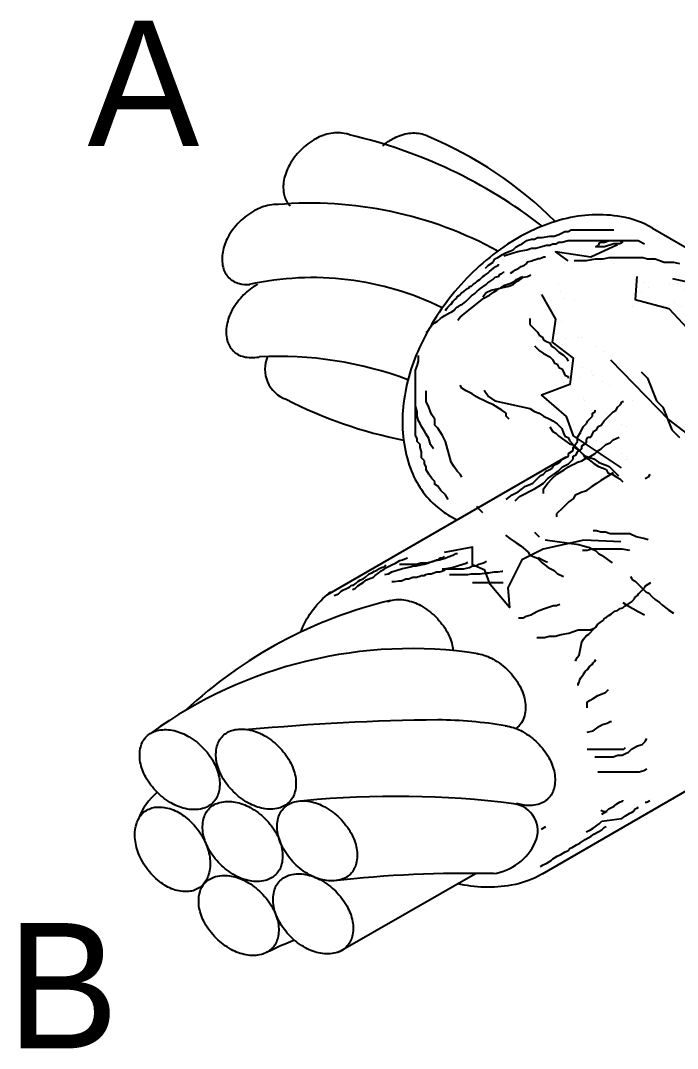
# Model space of a CAD drawing. Extents: x -1836 to 8857, y -4220 to 3051.
# Drawn here: x 7495.7 to 7546, y 2285.5 to 2364.1 of the extents above; entities that cross this region are included whole.
import ezdxf

# ---------------------------------------------------------------- set-up
doc = ezdxf.new("R2010")
doc.units = 0
doc.header["$MEASUREMENT"] = 0
doc.layers.get('0').update_dxf_attribs({"linetype": 'CONTINUOUS'})
doc.layers.add('15', color=1, linetype='CONTINUOUS')
doc.styles.add('60', font='ACENT.SHX', dxfattribs={"height": 8})

# ---------------------------------------------------------------- blocks, each defined once
blk = doc.blocks.new('*X56')
at = {"color": 0}
for p, q in [((4163.139, -661.42), (4163.139, -661.42)), ((4164.899, -661.1), (4164.899, -661.1)), ((4165.411, -661.256), (4165.411, -661.256)), ((4166.253, -661.414), (4166.253, -661.414)), ((4168.775, -661.019), (4168.775, -661.019)), ((4163.56, -661.688), (4163.56, -661.688)), ((4168.193, -662.65), (4168.193, -662.65)), ((4169.846, -662.752), (4169.846, -662.752)), ((4170.367, -662.683), (4170.367, -662.683)), ((4171.18, -662.576), (4171.18, -662.576)), ((4171.307, -662.644), (4171.307, -662.644)), ((4162.762, -662.774), (4162.762, -662.774)), ((4162.857, -663.216), (4162.857, -663.216)), ((4168.032, -663.195), (4168.032, -663.195)), ((4168.488, -662.931), (4168.488, -662.931)), ((4170.733, -663.097), (4170.733, -663.097)), ((4170.824, -662.897), (4170.824, -662.897)), ((4173.351, -663.064), (4173.351, -663.064)), ((4161.771, -663.815), (4161.771, -663.815)), ((4162.291, -663.746), (4162.291, -663.746)), ((4163.104, -663.639), (4163.104, -663.639)), ((4163.758, -663.686), (4163.758, -663.686)), ((4167.818, -663.775), (4167.818, -663.775)), ((4170.175, -663.912), (4170.175, -663.912)), ((4171.82, -663.809), (4171.82, -663.809)), ((4172.004, -663.978), (4172.004, -663.978)), ((4173.289, -663.907), (4173.289, -663.907)), ((4174.703, -664.002), (4174.703, -664.002)), ((4167.482, -664.187), (4167.482, -664.187)), ((4169.444, -664.087), (4169.444, -664.087)), ((4170.596, -664.181), (4170.596, -664.181)), ((4172.002, -664.099), (4172.002, -664.099)), ((4173.71, -664.175), (4173.71, -664.175)), ((4162.772, -665.165), (4162.772, -665.165)), ((4162.92, -665.143), (4162.92, -665.143)), ((4170.796, -665.024), (4170.796, -665.024)), ((4171.289, -665.151), (4171.289, -665.151)), ((4172.102, -665.044), (4172.102, -665.044)), ((4172.114, -665.148), (4172.114, -665.148)), ((4173.869, -665.687), (4173.869, -665.687)), ((4174.054, -665.856), (4174.054, -665.856)), ((4162.693, -666.283), (4162.693, -666.283)), ((4162.801, -666.442), (4162.801, -666.442)), ((4162.986, -666.611), (4162.986, -666.611)), ((4163.213, -666.214), (4163.213, -666.214)), ((4164.026, -666.107), (4164.026, -666.107)), ((4164.188, -666.144), (4164.188, -666.144)), ((4165.176, -666.696), (4165.176, -666.696)), ((4174.096, -666.411), (4174.096, -666.411)), ((4174.518, -666.679), (4174.518, -666.679)), ((4174.924, -666.653), (4174.924, -666.653)), ((4165.6, -667.036), (4165.6, -667.036)), ((4175.715, -667.157), (4175.715, -667.157)), ((4176.035, -666.93), (4176.035, -666.93)), ((4163.856, -667.408), (4163.856, -667.408)), ((4175.919, -667.566), (4175.919, -667.566)), ((4176.036, -667.647), (4176.036, -667.647)), ((4176.103, -667.734), (4176.103, -667.734)), ((4164.251, -668.071), (4164.251, -668.071)), ((4164.851, -668.32), (4164.851, -668.32)), ((4164.948, -668.575), (4164.948, -668.575)), ((4165.035, -668.489), (4165.035, -668.489)), ((4163.046, -668.996), (4163.046, -668.996)), ((4163.615, -668.75), (4163.615, -668.75)), ((4164.135, -668.682), (4164.135, -668.682)), ((4165.562, -668.932), (4165.562, -668.932)), ((4165.983, -669.201), (4165.983, -669.201)), ((4178.018, -668.909), (4178.018, -668.909)), ((4178.44, -669.178), (4178.44, -669.178)), ((4177.51, -669.749), (4177.51, -669.749)), ((4177.969, -669.444), (4177.969, -669.444)), ((4177.996, -669.446), (4177.996, -669.446)), ((4178.153, -669.613), (4178.153, -669.613)), ((4178.516, -669.378), (4178.516, -669.378)), ((4164.314, -669.998), (4164.314, -669.998)), ((4164.387, -670.173), (4164.387, -670.173)), ((4167.501, -670.168), (4167.501, -670.168)), ((4179.023, -670.41), (4179.023, -670.41)), ((4165.057, -671.15), (4165.057, -671.15)), ((4165.726, -670.89), (4165.726, -670.89)), ((4165.87, -671.043), (4165.87, -671.043)), ((4163.677, -671.71), (4163.677, -671.71)), ((4164.377, -671.925), (4164.377, -671.925)), ((4166.369, -671.436), (4166.369, -671.436)), ((4166.791, -671.705), (4166.791, -671.705)), ((4167.078, -671.827), (4167.078, -671.827)), ((4169.483, -671.43), (4169.483, -671.43)), ((4169.905, -671.699), (4169.905, -671.699)), ((4180.018, -671.322), (4180.018, -671.322)), ((4181.609, -671.56), (4181.609, -671.56)), ((4182.13, -671.491), (4182.13, -671.491)), ((4182.832, -671.59), (4182.832, -671.59)), ((4164.949, -672.042), (4164.949, -672.042)), ((4184.1, -672.592), (4184.1, -672.592)), ((4165.195, -672.677), (4165.195, -672.677)), ((4165.789, -672.817), (4165.789, -672.817)), ((4165.944, -672.954), (4165.944, -672.954)), ((4166.128, -673.123), (4166.128, -673.123)), ((4171.423, -672.666), (4171.423, -672.666)), ((4165.459, -673.686), (4165.459, -673.686)), ((4165.979, -673.617), (4165.979, -673.617)), ((4166.792, -673.51), (4166.792, -673.51)), ((4167.141, -673.754), (4167.141, -673.754)), ((4185.512, -673.484), (4185.512, -673.484)), ((4185.744, -673.605), (4185.744, -673.605)), ((4185.862, -673.906), (4185.862, -673.906)), ((4166.998, -673.92), (4166.998, -673.92)), ((4167.177, -673.94), (4167.177, -673.94)), ((4173.405, -673.929), (4173.405, -673.929)), ((4173.827, -674.197), (4173.827, -674.197)), ((4186.283, -674.175), (4186.283, -674.175)), ((4175.345, -675.165), (4175.345, -675.165)), ((4187.801, -675.142), (4187.801, -675.142)), ((4177.327, -676.427), (4177.327, -676.427)), ((4189.783, -676.405), (4189.783, -676.405)), ((4173.792, -676.552), (4173.792, -676.552)), ((4174.104, -676.799), (4174.104, -676.799)), ((4177.749, -676.696), (4177.749, -676.696)), ((4190.205, -676.673), (4190.205, -676.673)), ((4198.355, -677.123), (4198.355, -677.123)), ((4175.099, -677.711), (4175.099, -677.711)), ((4175.144, -677.489), (4175.144, -677.489)), ((4175.378, -677.558), (4175.378, -677.558)), ((4175.899, -677.49), (4175.899, -677.49)), ((4179.16, -677.8), (4179.16, -677.8)), ((4179.267, -677.663), (4179.267, -677.663)), ((4180.32, -677.468), (4180.32, -677.468)), ((4182.381, -677.657), (4182.381, -677.657)), ((4183.02, -677.371), (4183.02, -677.371)), ((4183.161, -677.834), (4183.161, -677.834)), ((4197.834, -677.191), (4197.834, -677.191)), ((4197.952, -677.629), (4197.952, -677.629)), ((4175.283, -677.88), (4175.283, -677.88)), ((4176.413, -678.491), (4176.413, -678.491)), ((4179.114, -678.394), (4179.114, -678.394)), ((4181.731, -678.36), (4181.731, -678.36)), ((4183.345, -678.003), (4183.345, -678.003)), ((4184.289, -678.372), (4184.289, -678.372)), ((4186.99, -678.275), (4186.99, -678.275)), ((4188.401, -678.433), (4188.401, -678.433)), ((4189.608, -678.242), (4189.608, -678.242)), ((4189.759, -678.254), (4189.759, -678.254)), ((4190.279, -678.186), (4190.279, -678.186)), ((4191.092, -678.079), (4191.092, -678.079)), ((4191.223, -677.957), (4191.223, -677.957)), ((4191.407, -678.126), (4191.407, -678.126)), ((4192.166, -678.254), (4192.166, -678.254)), ((4192.451, -677.9), (4192.451, -677.9)), ((4200.043, -678.136), (4200.043, -678.136)), ((4176.153, -678.677), (4176.153, -678.677)), ((4184.215, -678.8), (4184.215, -678.8)), ((4184.363, -678.92), (4184.363, -678.92)), ((4184.375, -678.963), (4184.375, -678.963)), ((4184.896, -678.895), (4184.896, -678.895)), ((4185.709, -678.787), (4185.709, -678.787)), ((4187.067, -678.609), (4187.067, -678.609)), ((4187.477, -678.914), (4187.477, -678.914)), ((4187.588, -678.54), (4187.588, -678.54)), ((4188.217, -678.834), (4188.217, -678.834)), ((4188.401, -679.003), (4188.401, -679.003)), ((4190.591, -678.909), (4190.591, -678.909)), ((4192.277, -678.923), (4192.277, -678.923)), ((4193.578, -679.146), (4193.578, -679.146)), ((4196.279, -678.957), (4196.279, -678.957)), ((4196.463, -679.126), (4196.463, -679.126)), ((4196.819, -678.897), (4196.819, -678.897)), ((4198.837, -679.061), (4198.837, -679.061)), ((4199.933, -678.892), (4199.933, -678.892)), ((4177.149, -679.589), (4177.149, -679.589)), ((4177.333, -679.758), (4177.333, -679.758)), ((4177.825, -679.383), (4177.825, -679.383)), ((4187.899, -679.183), (4187.899, -679.183)), ((4188.259, -679.277), (4188.259, -679.277)), ((4190.96, -679.179), (4190.96, -679.179)), ((4191.013, -679.177), (4191.013, -679.177)), ((4196.136, -679.158), (4196.136, -679.158)), ((4197.241, -679.166), (4197.241, -679.166)), ((4198.756, -679.659), (4198.756, -679.659)), ((4199.277, -679.59), (4199.277, -679.59)), ((4200.09, -679.483), (4200.09, -679.483)), ((4177.634, -679.851), (4177.634, -679.851)), ((4196.064, -680.013), (4196.064, -680.013)), ((4196.585, -679.945), (4196.585, -679.945)), ((4197.333, -679.923), (4197.333, -679.923)), ((4197.398, -679.838), (4197.398, -679.838)), ((4197.547, -680.05), (4197.547, -680.05)), ((4198.759, -680.133), (4198.759, -680.133)), ((4200.106, -680.062), (4200.106, -680.062)), ((4198.328, -680.835), (4198.328, -680.835)), ((4198.513, -681.004), (4198.513, -681.004)), ((4198.9, -680.988), (4198.9, -680.988)), ((4197.627, -681.402), (4197.627, -681.402)), ((4198.049, -681.67), (4198.049, -681.67)), ((4180.253, -682.433), (4180.253, -682.433)), ((4181.857, -682.214), (4181.857, -682.214)), ((4197.507, -682.413), (4197.507, -682.413)), ((4197.61, -681.977), (4197.61, -681.977)), ((4199.383, -681.801), (4199.383, -681.801)), ((4177.768, -682.677), (4177.768, -682.677)), ((4180.882, -682.671), (4180.882, -682.671)), ((4183.996, -682.666), (4183.996, -682.666)), ((4184.254, -682.468), (4184.254, -682.468)), ((4184.438, -682.637), (4184.438, -682.637)), ((4177.247, -683.311), (4177.247, -683.311)), ((4177.95, -683.236), (4177.95, -683.236))]:
    blk.add_line(p, q, dxfattribs=at)

msp = doc.modelspace()

# ---------------------------------------------------------------- linework, layer by layer
at = {"layer": '15'}
for p, q in [((7544.073, 2348.23), (7592.185, 2320.393)), ((7519.16, 2320.172), (7537.466, 2330.741)), ((7528.678, 2326.135), (7529.083, 2325.902)), ((7535.638, 2298.823), (7552.211, 2308.392)), ((7520.002, 2292.818), (7530.527, 2298.849))]:
    msp.add_line(p, q, dxfattribs=at)
at = {"layer": '15', "color": 1}
for p, q in [((7535.029, 2347.391), (7535.263, 2347.508)), ((7535.263, 2347.508), (7535.613, 2347.508)), ((7535.613, 2347.508), (7536.198, 2347.625)), ((7536.198, 2347.625), (7536.548, 2347.625)), ((7536.548, 2347.625), (7536.899, 2347.742)), ((7536.899, 2347.742), (7537.367, 2347.976)), ((7537.367, 2347.976), (7537.601, 2347.976)), ((7537.601, 2347.976), (7537.834, 2348.093)), ((7537.834, 2348.093), (7541.108, 2348.093)), ((7533.392, 2346.574), (7533.626, 2346.807)), ((7533.626, 2346.807), (7533.86, 2346.924)), ((7533.86, 2346.924), (7534.094, 2347.041)), ((7534.094, 2347.041), (7534.444, 2347.275)), ((7534.444, 2347.275), (7534.795, 2347.391)), ((7534.444, 2346.574), (7534.795, 2346.69)), ((7534.795, 2347.391), (7535.029, 2347.391)), ((7534.795, 2346.69), (7535.146, 2346.69)), ((7535.146, 2346.69), (7535.496, 2346.807)), ((7535.496, 2346.807), (7535.964, 2346.924)), ((7535.964, 2346.924), (7536.198, 2346.924)), ((7536.198, 2346.924), (7536.432, 2347.041)), ((7536.432, 2347.041), (7536.665, 2347.041)), ((7536.665, 2347.041), (7536.899, 2347.158)), ((7536.899, 2347.158), (7537.133, 2347.158)), ((7537.133, 2347.158), (7537.601, 2347.275)), ((7537.601, 2347.275), (7541.575, 2347.275)), ((7539.705, 2346.807), (7539.939, 2346.924)), ((7540.406, 2346.807), (7539.705, 2346.807)), ((7539.939, 2346.924), (7540.056, 2347.158)), ((7540.056, 2347.158), (7540.406, 2347.158)), ((7540.406, 2347.158), (7540.757, 2347.275)), ((7541.108, 2347.041), (7540.406, 2346.807)), ((7540.757, 2347.275), (7542.978, 2347.275)), ((7541.575, 2347.041), (7541.108, 2347.041)), ((7541.575, 2347.275), (7541.809, 2347.158)), ((7541.809, 2347.158), (7541.575, 2347.041)), ((7542.978, 2347.275), (7543.446, 2347.041)), ((7531.872, 2345.639), (7531.989, 2345.872)), ((7531.989, 2345.872), (7532.223, 2345.989)), ((7532.223, 2345.989), (7532.574, 2346.223)), ((7532.574, 2346.223), (7532.808, 2346.34)), ((7532.691, 2346.106), (7533.392, 2346.34)), ((7532.808, 2346.34), (7533.158, 2346.457)), ((7533.158, 2346.457), (7533.392, 2346.574)), ((7533.392, 2346.34), (7533.86, 2346.457)), ((7533.86, 2346.457), (7534.444, 2346.574)), ((7534.944, 2345.785), (7535.193, 2345.847)), ((7535.193, 2345.847), (7535.318, 2345.909)), ((7535.318, 2345.909), (7535.442, 2345.909)), ((7535.442, 2345.909), (7535.567, 2345.971)), ((7535.567, 2345.971), (7535.753, 2346.033)), ((7535.753, 2346.033), (7535.878, 2346.033)), ((7539.003, 2345.756), (7539.705, 2345.872)), ((7539.705, 2345.872), (7540.289, 2345.872)), ((7540.289, 2345.872), (7540.757, 2345.989)), ((7540.757, 2345.989), (7543.329, 2345.989)), ((7543.329, 2345.989), (7543.68, 2345.872)), ((7543.68, 2345.872), (7544.264, 2345.872)), ((7544.264, 2345.872), (7544.965, 2345.639)), ((7531.288, 2345.171), (7531.522, 2345.405)), ((7531.522, 2345.405), (7531.872, 2345.639)), ((7531.584, 2344.914), (7531.895, 2345.163)), ((7531.895, 2345.163), (7532.082, 2345.287)), ((7532.082, 2345.287), (7532.269, 2345.411)), ((7532.269, 2345.411), (7532.269, 2345.474)), ((7533.575, 2345.038), (7533.824, 2345.163)), ((7533.824, 2345.163), (7534.011, 2345.287)), ((7534.011, 2345.287), (7534.26, 2345.411)), ((7534.26, 2345.411), (7534.447, 2345.536)), ((7534.447, 2345.536), (7534.509, 2345.66)), ((7534.509, 2345.66), (7534.82, 2345.722)), ((7534.82, 2345.722), (7534.944, 2345.785)), ((7538.068, 2345.756), (7539.003, 2345.756)), ((7544.965, 2345.639), (7545.667, 2345.639)), ((7545.667, 2345.639), (7546.134, 2345.522)), ((7530.651, 2344.167), (7530.837, 2344.292)), ((7530.837, 2344.292), (7530.962, 2344.416)), ((7530.962, 2344.416), (7531.086, 2344.541)), ((7531.086, 2344.541), (7531.211, 2344.603)), ((7531.211, 2344.603), (7531.46, 2344.789)), ((7531.46, 2344.789), (7531.584, 2344.914)), ((7531.46, 2344.043), (7531.833, 2344.292)), ((7531.833, 2344.292), (7532.02, 2344.478)), ((7532.02, 2344.478), (7532.269, 2344.541)), ((7532.269, 2344.541), (7532.393, 2344.727)), ((7532.393, 2344.727), (7532.517, 2344.727)), ((7532.517, 2344.727), (7532.642, 2344.852)), ((7532.642, 2344.852), (7532.704, 2344.852)), ((7533.202, 2344.789), (7533.389, 2344.914)), ((7533.389, 2344.914), (7533.575, 2345.038)), ((7533.513, 2344.167), (7533.638, 2344.292)), ((7533.638, 2344.292), (7533.887, 2344.416)), ((7533.824, 2344.23), (7534.011, 2344.354)), ((7533.887, 2344.416), (7534.011, 2344.478)), ((7534.011, 2344.478), (7534.135, 2344.541)), ((7534.011, 2344.354), (7534.198, 2344.478)), ((7534.198, 2344.478), (7534.509, 2344.541)), ((7534.509, 2344.541), (7534.758, 2344.665)), ((7529.655, 2343.421), (7529.904, 2343.608)), ((7529.904, 2343.608), (7530.028, 2343.67)), ((7530.028, 2343.67), (7530.091, 2343.794)), ((7530.091, 2343.794), (7530.215, 2343.794)), ((7530.215, 2343.794), (7530.339, 2343.919)), ((7530.339, 2343.919), (7530.526, 2344.043)), ((7530.526, 2344.043), (7530.651, 2344.167)), ((7530.651, 2343.421), (7530.9, 2343.608)), ((7530.9, 2343.608), (7531.086, 2343.732)), ((7531.086, 2343.732), (7531.335, 2343.919)), ((7531.335, 2343.919), (7531.46, 2344.043)), ((7531.708, 2343.483), (7533.078, 2343.794)), ((7532.144, 2343.483), (7532.331, 2343.608)), ((7532.331, 2343.608), (7532.455, 2343.67)), ((7532.455, 2343.67), (7532.642, 2343.794)), ((7532.642, 2343.794), (7532.766, 2343.856)), ((7532.766, 2343.856), (7533.078, 2343.981)), ((7533.078, 2343.981), (7533.264, 2344.043)), ((7533.078, 2343.794), (7533.389, 2343.919)), ((7533.264, 2344.043), (7533.513, 2344.167)), ((7533.389, 2343.919), (7533.7, 2344.167)), ((7533.7, 2344.167), (7533.824, 2344.23)), ((7528.784, 2342.612), (7528.908, 2342.737)), ((7528.908, 2342.737), (7529.095, 2342.861)), ((7529.095, 2342.986), (7529.282, 2343.11)), ((7529.095, 2342.861), (7529.095, 2342.986)), ((7529.282, 2343.11), (7529.468, 2343.297)), ((7529.468, 2343.297), (7529.655, 2343.421)), ((7529.655, 2341.68), (7531.148, 2342.861)), ((7529.779, 2342.612), (7529.904, 2342.737)), ((7529.904, 2342.737), (7530.091, 2342.923)), ((7530.091, 2342.923), (7530.215, 2343.048)), ((7530.215, 2343.048), (7530.464, 2343.234)), ((7530.464, 2343.234), (7530.651, 2343.421)), ((7531.086, 2342.986), (7531.335, 2343.297)), ((7531.148, 2342.861), (7531.584, 2343.11)), ((7531.335, 2343.297), (7531.708, 2343.483)), ((7531.584, 2343.11), (7531.957, 2343.359)), ((7531.957, 2343.359), (7532.144, 2343.483)), ((7528.224, 2341.928), (7528.286, 2342.053)), ((7528.286, 2342.053), (7528.41, 2342.177)), ((7528.41, 2342.177), (7528.535, 2342.301)), ((7528.535, 2342.301), (7528.659, 2342.426)), ((7528.659, 2342.426), (7528.784, 2342.612)), ((7528.659, 2341.804), (7528.846, 2341.928)), ((7528.846, 2341.928), (7528.97, 2342.053)), ((7528.97, 2342.053), (7529.095, 2342.177)), ((7529.095, 2342.177), (7529.219, 2342.239)), ((7529.219, 2342.239), (7529.406, 2342.364)), ((7529.406, 2342.364), (7529.53, 2342.426)), ((7529.53, 2342.426), (7529.779, 2342.612)), ((7527.601, 2341.12), (7527.85, 2341.306)), ((7527.85, 2341.306), (7527.975, 2341.431)), ((7527.975, 2341.431), (7528.161, 2341.555)), ((7528.161, 2341.555), (7528.535, 2341.742)), ((7528.535, 2341.742), (7528.659, 2341.804)), ((7529.157, 2341.182), (7529.344, 2341.431)), ((7529.344, 2341.431), (7529.655, 2341.68)), ((7534.678, 2341.316), (7534.678, 2340.848)), ((7526.855, 2340.311), (7526.917, 2340.436)), ((7526.917, 2340.436), (7527.041, 2340.622)), ((7527.041, 2340.622), (7527.166, 2340.809)), ((7527.166, 2340.809), (7527.415, 2340.995)), ((7527.415, 2340.995), (7527.601, 2341.12)), ((7534.678, 2340.848), (7535.029, 2340.498)), ((7535.029, 2340.498), (7535.263, 2340.264)), ((7526.73, 2340.249), (7526.855, 2340.311)), ((7535.263, 2340.264), (7535.379, 2340.03)), ((7535.379, 2340.03), (7535.613, 2339.913)), ((7535.613, 2339.913), (7535.73, 2339.68)), ((7535.73, 2339.68), (7535.964, 2339.563)), ((7535.964, 2339.563), (7536.198, 2339.446)), ((7535.029, 2339.212), (7535.379, 2338.862)), ((7535.379, 2338.862), (7535.73, 2338.628)), ((7536.198, 2339.446), (7536.315, 2339.212)), ((7536.315, 2339.212), (7536.548, 2339.096)), ((7536.548, 2339.096), (7536.899, 2338.745)), ((7526.048, 2337.7), (7526.162, 2338.041)), ((7526.162, 2338.041), (7526.162, 2338.495)), ((7535.73, 2338.628), (7536.198, 2338.395)), ((7536.198, 2338.395), (7536.432, 2338.161)), ((7536.432, 2338.161), (7536.548, 2337.927)), ((7536.899, 2338.745), (7537.25, 2338.511)), ((7537.25, 2338.511), (7537.484, 2338.278)), ((7537.484, 2338.278), (7537.601, 2338.044)), ((7525.934, 2337.359), (7526.048, 2337.7)), ((7525.934, 2334.632), (7525.934, 2337.359)), ((7536.548, 2337.927), (7536.782, 2337.81)), ((7536.782, 2337.81), (7536.899, 2337.577)), ((7536.899, 2337.577), (7537.133, 2337.46)), ((7537.133, 2337.46), (7537.25, 2337.226)), ((7537.25, 2337.226), (7537.367, 2336.992)), ((7543.212, 2337.226), (7543.446, 2336.992)), ((7537.367, 2336.992), (7537.601, 2336.876)), ((7537.601, 2336.876), (7537.601, 2336.759)), ((7543.446, 2336.992), (7543.68, 2336.759)), ((7543.68, 2336.759), (7544.381, 2335.006)), ((7526.73, 2334.973), (7526.73, 2335.768)), ((7529.459, 2335.995), (7529.345, 2336.222)), ((7529.8, 2335.768), (7529.459, 2335.995)), ((7530.254, 2335.541), (7529.8, 2335.768)), ((7531.171, 2335.824), (7531.522, 2335.357)), ((7526.957, 2334.518), (7526.73, 2334.973)), ((7530.595, 2335.313), (7530.254, 2335.541)), ((7530.823, 2335.2), (7530.595, 2335.313)), ((7531.05, 2335.086), (7530.823, 2335.2)), ((7531.505, 2334.859), (7531.05, 2335.086)), ((7531.846, 2334.745), (7531.505, 2334.859)), ((7531.522, 2335.357), (7531.989, 2335.006)), ((7531.989, 2335.006), (7534.678, 2334.422)), ((7541.624, 2334.745), (7541.737, 2334.973)), ((7541.737, 2334.973), (7541.851, 2334.973)), ((7544.381, 2335.006), (7544.849, 2334.539)), ((7526.048, 2334.177), (7525.934, 2334.632)), ((7525.934, 2332.359), (7525.934, 2334.518)), ((7526.048, 2333.836), (7526.048, 2334.177)), ((7527.071, 2334.177), (7526.957, 2334.518)), ((7527.185, 2333.95), (7527.071, 2334.177)), ((7532.528, 2334.291), (7531.846, 2334.745)), ((7532.869, 2334.063), (7532.528, 2334.291)), ((7532.869, 2333.836), (7532.869, 2334.063)), ((7534.678, 2334.422), (7535.029, 2334.188)), ((7535.029, 2334.188), (7535.379, 2334.071)), ((7535.379, 2334.071), (7535.73, 2333.838)), ((7539.463, 2334.063), (7539.691, 2334.177)), ((7539.463, 2333.836), (7539.463, 2334.063)), ((7539.691, 2334.177), (7539.691, 2334.291)), ((7540.714, 2333.836), (7541.055, 2334.177)), ((7541.055, 2334.177), (7541.282, 2334.291)), ((7541.282, 2334.291), (7541.396, 2334.518)), ((7541.396, 2334.518), (7541.624, 2334.745)), ((7544.849, 2334.539), (7545.55, 2332.786)), ((7526.162, 2333.495), (7526.048, 2333.836)), ((7526.275, 2333.268), (7526.162, 2333.495)), ((7526.389, 2333.041), (7526.275, 2333.268)), ((7527.412, 2333.609), (7527.185, 2333.95)), ((7527.412, 2333.154), (7527.412, 2333.609)), ((7533.097, 2333.609), (7532.869, 2333.836)), ((7535.73, 2333.838), (7536.198, 2333.604)), ((7536.198, 2333.604), (7536.432, 2333.487)), ((7536.432, 2333.487), (7536.782, 2333.253)), ((7538.781, 2333.041), (7539.009, 2333.268)), ((7539.009, 2333.268), (7539.122, 2333.495)), ((7539.122, 2333.495), (7539.463, 2333.836)), ((7540.146, 2333.154), (7540.373, 2333.495)), ((7540.373, 2333.495), (7540.714, 2333.836)), ((7526.616, 2332.7), (7526.389, 2333.041)), ((7526.73, 2332.473), (7526.616, 2332.7)), ((7526.957, 2332.132), (7526.73, 2332.473)), ((7527.639, 2332.927), (7527.412, 2333.154)), ((7527.981, 2332.359), (7527.639, 2332.927)), ((7536.198, 2333.02), (7536.432, 2332.669)), ((7536.432, 2332.669), (7536.665, 2332.552)), ((7536.665, 2332.552), (7536.899, 2332.319)), ((7536.782, 2333.253), (7537.133, 2332.903)), ((7537.133, 2332.903), (7537.25, 2332.552)), ((7537.25, 2332.552), (7537.367, 2332.319)), ((7538.326, 2332.245), (7538.554, 2332.586)), ((7538.554, 2332.586), (7538.668, 2332.813)), ((7538.668, 2332.813), (7538.781, 2333.041)), ((7539.35, 2332.245), (7539.463, 2332.473)), ((7539.463, 2332.473), (7539.577, 2332.7)), ((7539.577, 2332.7), (7539.804, 2332.813)), ((7539.804, 2332.813), (7539.918, 2333.041)), ((7539.918, 2333.041), (7540.146, 2333.154)), ((7545.55, 2332.786), (7545.901, 2332.436)), ((7526.048, 2332.132), (7525.934, 2332.359)), ((7526.048, 2331.904), (7526.048, 2332.132)), ((7526.275, 2331.677), (7526.048, 2331.904)), ((7527.071, 2331.677), (7526.957, 2332.132)), ((7528.208, 2331.904), (7527.981, 2332.359)), ((7528.663, 2330.314), (7528.208, 2331.904)), ((7536.899, 2332.319), (7537.367, 2331.968)), ((7537.367, 2332.319), (7537.601, 2332.202)), ((7537.367, 2331.968), (7537.717, 2331.734)), ((7537.601, 2332.202), (7537.717, 2331.968)), ((7537.717, 2331.968), (7537.951, 2331.734)), ((7537.717, 2331.734), (7538.068, 2331.618)), ((7537.951, 2331.734), (7538.185, 2331.384)), ((7537.985, 2331.45), (7538.326, 2331.904)), ((7538.326, 2331.904), (7538.326, 2332.245)), ((7538.668, 2331.563), (7539.009, 2331.791)), ((7539.009, 2332.018), (7539.122, 2332.245)), ((7539.009, 2331.791), (7539.009, 2332.018)), ((7539.122, 2332.245), (7539.35, 2332.245)), ((7540.487, 2331.677), (7540.828, 2331.791)), ((7540.828, 2331.791), (7541.055, 2332.018)), ((7541.055, 2332.018), (7541.282, 2332.132)), ((7541.282, 2332.132), (7541.51, 2332.245)), ((7545.901, 2332.436), (7546.134, 2332.202)), ((7526.275, 2331.45), (7526.275, 2331.677)), ((7526.389, 2331.109), (7526.275, 2331.45)), ((7526.389, 2330.654), (7526.389, 2331.109)), ((7527.298, 2331.336), (7527.071, 2331.677)), ((7537.644, 2330.995), (7537.985, 2331.223)), ((7537.644, 2330.768), (7537.644, 2330.995)), ((7537.985, 2331.223), (7537.985, 2331.45)), ((7538.068, 2331.618), (7538.302, 2331.384)), ((7538.185, 2331.384), (7538.536, 2331.15)), ((7538.213, 2330.882), (7538.326, 2331.109)), ((7538.302, 2331.384), (7538.536, 2331.15)), ((7538.326, 2331.109), (7538.668, 2331.336)), ((7538.536, 2331.15), (7538.887, 2330.8)), ((7538.536, 2331.15), (7538.77, 2330.917)), ((7538.668, 2331.336), (7538.668, 2331.563)), ((7538.77, 2330.917), (7538.887, 2330.683)), ((7539.35, 2330.768), (7539.691, 2330.995)), ((7539.691, 2330.995), (7539.918, 2331.223)), ((7539.918, 2331.223), (7540.146, 2331.336)), ((7540.146, 2331.336), (7540.487, 2331.677)), ((7526.616, 2330.427), (7526.389, 2330.654)), ((7526.616, 2330.2), (7526.616, 2330.427)), ((7526.73, 2329.973), (7526.616, 2330.2)), ((7528.89, 2329.973), (7528.663, 2330.314)), ((7536.507, 2330.086), (7536.735, 2330.2)), ((7536.735, 2330.2), (7536.962, 2330.314)), ((7536.962, 2330.314), (7537.19, 2330.541)), ((7537.19, 2330.541), (7537.644, 2330.768)), ((7537.19, 2329.973), (7537.644, 2330.2)), ((7537.644, 2330.2), (7537.985, 2330.541)), ((7537.872, 2330.086), (7538.099, 2330.2)), ((7537.985, 2330.768), (7538.213, 2330.882)), ((7537.985, 2330.541), (7537.985, 2330.768)), ((7538.099, 2330.2), (7538.326, 2330.314)), ((7538.326, 2330.314), (7538.668, 2330.427)), ((7538.668, 2330.427), (7539.009, 2330.654)), ((7538.887, 2330.8), (7539.237, 2330.683)), ((7538.887, 2330.683), (7539.12, 2330.566)), ((7539.009, 2330.654), (7539.35, 2330.768)), ((7539.12, 2330.566), (7539.588, 2330.215)), ((7539.237, 2330.683), (7539.588, 2330.566)), ((7539.588, 2330.566), (7539.939, 2330.332)), ((7539.588, 2330.215), (7539.939, 2329.982)), ((7539.939, 2330.332), (7540.172, 2330.215)), ((7540.172, 2330.215), (7540.523, 2330.099)), ((7526.73, 2329.745), (7526.73, 2329.973)), ((7526.957, 2329.404), (7526.73, 2329.745)), ((7527.185, 2329.064), (7526.957, 2329.404)), ((7529.117, 2329.632), (7528.89, 2329.973)), ((7529.345, 2329.404), (7529.117, 2329.632)), ((7529.459, 2329.177), (7529.345, 2329.404)), ((7535.484, 2329.291), (7535.712, 2329.404)), ((7535.712, 2329.404), (7535.939, 2329.632)), ((7535.939, 2329.632), (7536.166, 2329.745)), ((7536.166, 2329.745), (7536.394, 2329.859)), ((7536.394, 2329.859), (7536.507, 2330.086)), ((7536.394, 2329.291), (7536.848, 2329.632)), ((7536.394, 2329.064), (7536.735, 2329.404)), ((7536.735, 2329.404), (7536.962, 2329.518)), ((7536.848, 2329.632), (7537.19, 2329.973)), ((7536.962, 2329.518), (7537.303, 2329.745)), ((7537.303, 2329.745), (7537.644, 2329.973)), ((7537.644, 2329.973), (7537.872, 2330.086)), ((7539.939, 2329.982), (7540.289, 2329.865)), ((7540.289, 2329.865), (7540.523, 2329.748)), ((7540.523, 2330.099), (7540.757, 2329.982)), ((7540.523, 2329.748), (7540.64, 2329.514)), ((7540.64, 2329.514), (7540.991, 2329.398)), ((7541.055, 2329.514), (7540.704, 2329.281)), ((7540.757, 2329.982), (7540.991, 2329.748)), ((7540.991, 2329.748), (7541.225, 2329.514)), ((7540.991, 2329.398), (7541.341, 2329.164)), ((7541.225, 2329.514), (7541.458, 2329.281)), ((7543.861, 2329.398), (7543.744, 2329.164)), ((7527.412, 2328.836), (7527.185, 2329.064)), ((7527.412, 2328.609), (7527.412, 2328.836)), ((7527.639, 2328.495), (7527.412, 2328.609)), ((7534.347, 2328.495), (7534.688, 2328.609)), ((7534.688, 2328.609), (7534.916, 2328.723)), ((7534.916, 2328.723), (7535.143, 2328.95)), ((7535.143, 2328.95), (7535.484, 2329.291)), ((7535.37, 2328.495), (7535.712, 2328.723)), ((7535.712, 2328.723), (7536.053, 2329.064)), ((7535.712, 2328.268), (7536.053, 2328.723)), ((7536.053, 2329.064), (7536.394, 2329.291)), ((7536.053, 2328.723), (7536.394, 2329.064)), ((7539.769, 2328.697), (7539.418, 2328.463)), ((7540.12, 2328.93), (7539.769, 2328.697)), ((7540.704, 2329.281), (7540.12, 2328.93)), ((7541.341, 2329.164), (7541.575, 2329.047)), ((7541.575, 2329.047), (7541.809, 2328.813)), ((7543.744, 2329.164), (7543.51, 2329.047)), ((7527.867, 2328.154), (7527.639, 2328.495)), ((7528.208, 2327.814), (7527.867, 2328.154)), ((7528.435, 2327.473), (7528.208, 2327.814)), ((7532.869, 2327.473), (7533.324, 2327.814)), ((7533.324, 2327.814), (7533.779, 2328.041)), ((7533.779, 2328.041), (7534.347, 2328.495)), ((7533.892, 2327.7), (7534.347, 2327.927)), ((7534.347, 2327.927), (7534.575, 2328.041)), ((7534.575, 2328.041), (7535.029, 2328.268)), ((7535.029, 2328.268), (7535.37, 2328.495)), ((7535.712, 2327.927), (7535.712, 2328.268)), ((7538.132, 2327.762), (7538.016, 2327.528)), ((7538.6, 2327.995), (7538.132, 2327.762)), ((7538.951, 2328.112), (7538.6, 2327.995)), ((7539.418, 2328.463), (7538.951, 2328.112)), ((7533.551, 2327.359), (7533.892, 2327.7)), ((7537.665, 2327.294), (7537.197, 2326.827)), ((7538.016, 2327.528), (7537.665, 2327.294)), ((7530.586, 2326.944), (7530.82, 2326.71)), ((7530.82, 2326.71), (7531.054, 2326.477)), ((7537.197, 2326.827), (7536.73, 2326.36)), ((7536.73, 2326.36), (7536.73, 2326.126)), ((7532.808, 2324.724), (7533.158, 2324.49)), ((7535.029, 2324.958), (7535.379, 2324.607)), ((7539.769, 2325.074), (7539.535, 2325.074)), ((7540.12, 2324.958), (7539.769, 2325.074)), ((7540.471, 2324.958), (7540.12, 2324.958)), ((7540.821, 2324.841), (7540.471, 2324.958)), ((7542.341, 2324.841), (7540.821, 2324.841)), ((7542.809, 2324.607), (7542.341, 2324.841)), ((7543.393, 2324.49), (7542.809, 2324.607)), ((7533.158, 2324.49), (7533.626, 2324.14)), ((7533.626, 2324.14), (7533.977, 2323.906)), ((7533.977, 2323.906), (7534.561, 2323.439)), ((7535.847, 2324.373), (7538.419, 2324.023)), ((7538.419, 2324.023), (7538.77, 2323.906)), ((7538.77, 2323.906), (7539.237, 2323.789)), ((7543.744, 2324.373), (7543.393, 2324.49)), ((7527.932, 2322.992), (7528.066, 2323.059)), ((7528.066, 2323.059), (7528.133, 2323.126)), ((7528.196, 2322.971), (7528.43, 2323.088)), ((7528.43, 2323.088), (7528.78, 2323.205)), ((7528.78, 2323.205), (7529.014, 2323.322)), ((7529.014, 2323.322), (7529.131, 2323.322)), ((7534.561, 2323.439), (7534.678, 2323.205)), ((7534.678, 2323.205), (7535.263, 2322.971)), ((7539.068, 2323.555), (7538.717, 2323.555)), ((7539.418, 2323.672), (7539.068, 2323.555)), ((7539.237, 2323.789), (7539.471, 2323.672)), ((7541.756, 2323.672), (7539.418, 2323.672)), ((7539.471, 2323.672), (7539.705, 2323.555)), ((7539.705, 2323.555), (7539.939, 2323.322)), ((7539.939, 2323.322), (7540.172, 2323.205)), ((7540.172, 2323.205), (7540.991, 2322.621)), ((7542.341, 2323.555), (7541.756, 2323.672)), ((7523.177, 2322.189), (7523.311, 2322.256)), ((7523.311, 2322.256), (7523.512, 2322.323)), ((7523.512, 2322.323), (7523.646, 2322.457)), ((7523.512, 2322.122), (7523.713, 2322.256)), ((7523.713, 2322.256), (7524.114, 2322.457)), ((7524.114, 2322.457), (7524.382, 2322.591)), ((7524.382, 2322.591), (7524.717, 2322.791)), ((7524.689, 2322.504), (7525.975, 2322.504)), ((7524.717, 2322.791), (7524.918, 2322.858)), ((7524.918, 2322.858), (7525.119, 2322.925)), ((7524.918, 2322.189), (7525.32, 2322.256)), ((7525.119, 2322.925), (7525.32, 2322.992)), ((7525.32, 2322.256), (7525.521, 2322.323)), ((7525.521, 2322.323), (7525.789, 2322.39)), ((7525.789, 2322.39), (7525.99, 2322.39)), ((7525.975, 2322.504), (7526.325, 2322.621)), ((7525.99, 2322.39), (7526.324, 2322.457)), ((7526.324, 2322.457), (7526.592, 2322.524)), ((7526.325, 2322.621), (7526.91, 2322.621)), ((7526.592, 2322.524), (7526.86, 2322.591)), ((7526.86, 2322.591), (7526.994, 2322.658)), ((7526.91, 2322.621), (7527.261, 2322.738)), ((7526.994, 2322.658), (7527.262, 2322.724)), ((7527.261, 2322.738), (7527.728, 2322.854)), ((7527.262, 2322.724), (7527.396, 2322.791)), ((7527.396, 2322.791), (7527.53, 2322.858)), ((7527.53, 2322.858), (7527.664, 2322.858)), ((7527.664, 2322.858), (7527.798, 2322.992)), ((7527.728, 2322.854), (7528.196, 2322.971)), ((7527.798, 2322.992), (7527.932, 2322.992)), ((7528.334, 2322.189), (7528.735, 2322.256)), ((7528.735, 2322.256), (7529.137, 2322.39)), ((7529.137, 2322.39), (7529.539, 2322.524)), ((7529.539, 2322.524), (7529.807, 2322.591)), ((7529.599, 2322.153), (7530.066, 2322.27)), ((7529.807, 2322.591), (7529.941, 2322.658)), ((7530.066, 2322.27), (7530.3, 2322.387)), ((7530.3, 2322.387), (7530.534, 2322.387)), ((7530.534, 2322.387), (7530.768, 2322.504)), ((7530.768, 2322.504), (7531.118, 2322.621)), ((7531.118, 2322.621), (7531.352, 2322.738)), ((7535.263, 2322.971), (7535.613, 2322.621)), ((7535.32, 2323.013), (7535.788, 2322.779)), ((7535.613, 2322.621), (7536.081, 2322.27)), ((7535.788, 2322.779), (7536.022, 2322.662)), ((7536.081, 2322.27), (7536.548, 2322.036)), ((7521.904, 2321.386), (7522.105, 2321.52)), ((7522.105, 2321.52), (7522.373, 2321.787)), ((7522.373, 2321.787), (7522.574, 2321.854)), ((7522.507, 2321.453), (7522.708, 2321.52)), ((7522.574, 2321.854), (7522.775, 2321.988)), ((7522.708, 2321.52), (7522.842, 2321.653)), ((7522.775, 2321.988), (7522.976, 2322.055)), ((7522.842, 2321.653), (7523.11, 2321.854)), ((7522.976, 2322.055), (7523.177, 2322.189)), ((7523.11, 2321.854), (7523.244, 2321.988)), ((7523.244, 2321.988), (7523.512, 2322.122)), ((7523.579, 2321.72), (7523.847, 2321.787)), ((7523.847, 2321.787), (7524.114, 2321.921)), ((7524.114, 2321.921), (7524.516, 2322.055)), ((7524.516, 2322.055), (7524.918, 2322.189)), ((7525.387, 2321.386), (7525.722, 2321.52)), ((7525.722, 2321.52), (7525.99, 2321.52)), ((7525.99, 2321.52), (7526.257, 2321.587)), ((7526.257, 2321.587), (7526.391, 2321.653)), ((7526.391, 2321.653), (7526.592, 2321.653)), ((7526.592, 2321.653), (7526.726, 2321.72)), ((7526.726, 2321.72), (7526.927, 2321.787)), ((7526.927, 2321.787), (7527.128, 2321.787)), ((7527.128, 2321.787), (7527.53, 2321.921)), ((7527.53, 2321.921), (7527.798, 2321.921)), ((7527.798, 2321.921), (7528.133, 2322.055)), ((7527.962, 2322.153), (7529.599, 2322.153)), ((7528.133, 2322.055), (7528.334, 2322.189)), ((7528.534, 2321.72), (7529.941, 2321.72)), ((7529.941, 2321.72), (7530.209, 2321.787)), ((7530.209, 2321.787), (7530.878, 2321.787)), ((7530.878, 2321.787), (7531.347, 2321.854)), ((7531.347, 2321.854), (7531.548, 2321.854)), ((7531.548, 2321.854), (7531.95, 2321.921)), ((7531.95, 2321.921), (7532.218, 2321.921)), ((7532.218, 2321.921), (7532.553, 2321.988)), ((7532.553, 2321.988), (7532.62, 2321.988)), ((7536.548, 2322.036), (7536.782, 2321.803)), ((7536.782, 2321.803), (7537.25, 2321.569)), ((7542.394, 2321.569), (7542.51, 2321.335)), ((7520.632, 2320.649), (7520.766, 2320.716)), ((7520.766, 2320.716), (7520.9, 2320.783)), ((7520.9, 2320.783), (7521.034, 2320.917)), ((7521.034, 2320.917), (7521.168, 2320.917)), ((7521.168, 2320.917), (7521.369, 2321.051)), ((7521.302, 2320.649), (7521.503, 2320.85)), ((7521.369, 2321.051), (7521.503, 2321.185)), ((7521.503, 2321.185), (7521.704, 2321.319)), ((7521.503, 2320.85), (7521.904, 2321.118)), ((7521.704, 2321.319), (7521.904, 2321.386)), ((7521.904, 2321.118), (7522.172, 2321.319)), ((7522.172, 2321.319), (7522.507, 2321.453)), ((7524.114, 2321.185), (7524.315, 2321.185)), ((7524.315, 2321.185), (7524.65, 2321.252)), ((7524.65, 2321.252), (7524.851, 2321.252)), ((7524.851, 2321.252), (7525.186, 2321.386)), ((7525.186, 2321.386), (7525.387, 2321.386)), ((7530.3, 2321.102), (7532.638, 2321.102)), ((7542.51, 2321.335), (7542.744, 2321.219)), ((7542.744, 2321.219), (7543.095, 2320.868)), ((7543.095, 2320.868), (7543.563, 2320.401)), ((7543.268, 2320.516), (7543.469, 2320.716)), ((7543.469, 2320.716), (7543.536, 2320.85)), ((7543.536, 2320.85), (7543.737, 2320.984)), ((7543.737, 2320.984), (7543.938, 2321.118)), ((7519.694, 2320.114), (7519.895, 2320.181)), ((7519.895, 2320.181), (7520.029, 2320.248)), ((7520.029, 2320.248), (7520.23, 2320.449)), ((7520.23, 2320.449), (7520.364, 2320.516)), ((7520.364, 2320.516), (7520.632, 2320.649)), ((7521.101, 2320.582), (7521.302, 2320.649)), ((7542.665, 2319.846), (7542.732, 2319.98)), ((7542.732, 2319.98), (7542.933, 2320.114)), ((7542.933, 2320.114), (7543, 2320.248)), ((7543, 2320.248), (7543.268, 2320.516)), ((7543.563, 2320.401), (7543.796, 2320.284)), ((7543.796, 2320.284), (7544.03, 2320.05)), ((7544.03, 2320.05), (7544.264, 2319.816)), ((7535.444, 2318.999), (7535.794, 2319.115)), ((7535.794, 2319.115), (7536.496, 2319.349)), ((7536.496, 2319.349), (7536.73, 2319.349)), ((7536.73, 2319.349), (7536.963, 2319.466)), ((7541.393, 2318.976), (7541.594, 2319.11)), ((7541.594, 2319.11), (7541.795, 2319.177)), ((7541.795, 2319.177), (7541.928, 2319.311)), ((7541.809, 2319.583), (7542.16, 2319.349)), ((7541.928, 2319.311), (7542.196, 2319.445)), ((7542.16, 2319.349), (7542.978, 2318.882)), ((7542.196, 2319.445), (7542.464, 2319.645)), ((7542.464, 2319.645), (7542.665, 2319.846)), ((7544.264, 2319.816), (7544.615, 2319.583)), ((7544.615, 2319.583), (7544.849, 2319.349)), ((7544.849, 2319.349), (7545.316, 2318.999)), ((7533.807, 2318.414), (7534.158, 2318.414)), ((7534.158, 2318.414), (7534.392, 2318.531)), ((7534.392, 2318.531), (7534.742, 2318.648)), ((7534.742, 2318.648), (7535.21, 2318.882)), ((7535.21, 2318.882), (7535.444, 2318.999)), ((7540.321, 2318.24), (7540.388, 2318.374)), ((7540.388, 2318.374), (7540.522, 2318.441)), ((7540.522, 2318.441), (7540.723, 2318.574)), ((7540.723, 2318.574), (7540.924, 2318.708)), ((7540.924, 2318.708), (7541.192, 2318.909)), ((7541.192, 2318.909), (7541.393, 2318.976)), ((7542.978, 2318.882), (7543.446, 2318.648)), ((7545.316, 2318.999), (7545.667, 2318.765)), ((7539.183, 2317.169), (7539.585, 2317.57)), ((7539.301, 2317.48), (7539.535, 2317.596)), ((7539.585, 2317.57), (7539.718, 2317.704)), ((7539.718, 2317.704), (7539.852, 2317.905)), ((7539.852, 2317.905), (7540.053, 2318.039)), ((7540.053, 2318.039), (7540.321, 2318.24)), ((7535.21, 2316.895), (7535.794, 2316.895)), ((7535.794, 2316.895), (7536.145, 2317.012)), ((7536.145, 2317.012), (7536.613, 2317.012)), ((7536.613, 2317.012), (7537.08, 2317.129)), ((7537.08, 2317.129), (7537.665, 2317.246)), ((7537.665, 2317.246), (7538.016, 2317.363)), ((7538.016, 2317.363), (7538.366, 2317.48)), ((7538.366, 2317.48), (7539.301, 2317.48)), ((7538.647, 2316.566), (7538.781, 2316.767)), ((7538.781, 2316.767), (7538.982, 2317.035)), ((7538.982, 2317.035), (7539.183, 2317.169)), ((7538.446, 2315.562), (7538.647, 2316.566)), ((7538.178, 2315.094), (7538.312, 2315.361)), ((7538.312, 2315.361), (7538.446, 2315.562)), ((7539.652, 2315.094), (7539.718, 2315.228)), ((7538.915, 2314.29), (7539.116, 2314.491)), ((7539.116, 2314.491), (7539.25, 2314.692)), ((7539.25, 2314.692), (7539.451, 2314.826)), ((7539.451, 2314.826), (7539.518, 2314.96)), ((7539.518, 2314.96), (7539.652, 2315.094)), ((7538.446, 2313.487), (7538.513, 2313.688)), ((7538.513, 2313.688), (7538.58, 2313.822)), ((7538.58, 2313.822), (7538.781, 2314.09)), ((7538.781, 2314.09), (7538.915, 2314.29)), ((7538.379, 2313.353), (7538.446, 2313.487)), ((7538.379, 2313.22), (7538.379, 2313.353)), ((7540.471, 2312.689), (7540.704, 2312.923)), ((7539.068, 2311.988), (7539.535, 2312.222)), ((7539.535, 2312.222), (7539.886, 2312.455)), ((7539.886, 2312.455), (7540.471, 2312.689)), ((7539.068, 2311.521), (7539.068, 2311.988)), ((7540.587, 2310.352), (7540.821, 2310.469)), ((7540.821, 2310.469), (7540.938, 2310.469)), ((7539.068, 2309.651), (7539.535, 2309.768)), ((7539.535, 2309.768), (7540.003, 2310.118)), ((7540.003, 2310.118), (7540.237, 2310.235)), ((7540.237, 2310.235), (7540.587, 2310.352)), ((7543.276, 2308.716), (7543.51, 2308.95)), ((7543.51, 2308.95), (7543.627, 2309.184)), ((7539.068, 2308.366), (7541.873, 2308.366)), ((7541.873, 2308.366), (7541.99, 2308.483)), ((7541.99, 2308.015), (7542.224, 2308.132)), ((7542.224, 2308.132), (7542.458, 2308.366)), ((7542.458, 2308.366), (7542.925, 2308.599)), ((7542.925, 2308.599), (7543.276, 2308.716)), ((7539.652, 2307.782), (7541.055, 2307.782)), ((7541.055, 2307.782), (7541.406, 2307.898)), ((7541.406, 2307.898), (7541.756, 2307.898)), ((7541.756, 2307.898), (7541.99, 2308.015)), ((7539.886, 2306.613), (7543.042, 2306.613)), ((7543.042, 2306.613), (7543.393, 2306.73)), ((7543.393, 2306.73), (7543.627, 2306.847)), ((7541.125, 2303.982), (7541.326, 2304.183)), ((7541.326, 2304.183), (7541.594, 2304.317)), ((7541.594, 2304.317), (7541.795, 2304.384)), ((7541.795, 2304.384), (7541.795, 2304.451)), ((7543.627, 2304.276), (7543.51, 2304.276)), ((7543.861, 2304.393), (7543.627, 2304.276)), ((7540.12, 2303.692), (7540.354, 2303.575)), ((7540.187, 2303.38), (7540.522, 2303.581)), ((7540.354, 2303.575), (7540.587, 2303.575)), ((7540.522, 2303.581), (7540.723, 2303.782)), ((7540.723, 2303.782), (7541.125, 2303.982)), ((7541.995, 2303.246), (7542.33, 2303.447)), ((7542.33, 2303.447), (7542.464, 2303.514)), ((7542.464, 2303.514), (7542.665, 2303.648)), ((7542.665, 2303.648), (7542.732, 2303.782)), ((7542.732, 2303.782), (7542.866, 2303.848)), ((7542.866, 2303.848), (7543, 2303.915)), ((7539.518, 2302.309), (7539.986, 2302.644)), ((7539.986, 2302.644), (7540.187, 2302.844)), ((7540.187, 2302.844), (7541.728, 2303.045)), ((7541.728, 2303.045), (7541.995, 2303.246)), ((7535.567, 2302.228), (7535.901, 2302.428)), ((7538.982, 2302.041), (7539.317, 2302.175)), ((7539.317, 2302.175), (7539.518, 2302.309)), ((7539.384, 2301.706), (7539.585, 2301.84)), ((7539.585, 2301.84), (7539.919, 2302.041)), ((7539.919, 2302.041), (7540.187, 2302.175)), ((7540.187, 2302.175), (7540.388, 2302.376)), ((7540.388, 2302.376), (7540.522, 2302.443)), ((7537.91, 2300.836), (7538.245, 2301.037)), ((7538.245, 2301.037), (7538.513, 2301.171)), ((7538.513, 2301.171), (7538.915, 2301.439)), ((7538.915, 2301.439), (7539.384, 2301.706)), ((7536.772, 2300.167), (7537.04, 2300.301)), ((7537.04, 2300.301), (7537.375, 2300.502)), ((7537.375, 2300.502), (7537.575, 2300.569)), ((7537.575, 2300.569), (7537.776, 2300.769)), ((7537.776, 2300.769), (7537.91, 2300.836)), ((7535.499, 2299.364), (7535.7, 2299.498)), ((7535.7, 2299.498), (7535.968, 2299.631)), ((7535.968, 2299.631), (7536.303, 2299.832)), ((7536.303, 2299.832), (7536.437, 2299.966)), ((7536.437, 2299.966), (7536.772, 2300.167))]:
    msp.add_line(p, q, dxfattribs=at)
at = {"layer": '15'}
for points in [[(7520.874, 2355.366, 0.041936), (7520.604, 2355.456, 0.107017), (7519.437, 2355.487, 0.08098), (7518.284, 2355.069, 0.068936), (7517.136, 2354.201, 0.068936), (7516.268, 2353.054, 0.08098), (7515.849, 2351.901, 0.107017), (7515.879, 2350.734, 0.13731), (7516.329, 2349.935, 0.13731)], [(7526.893, 2355.233, 0.071504), (7526.444, 2355.414, 0.107017), (7525.277, 2355.445, 0.08098), (7524.124, 2355.026, 0.041306), (7523.406, 2354.543, 0.068936)], [(7515.424, 2350.034, 0.061712), (7514.747, 2349.991, 0.08098), (7513.594, 2349.572, 0.068936), (7512.447, 2348.705, 0.068936), (7511.579, 2347.558, 0.08098), (7511.16, 2346.405, 0.107017), (7511.19, 2345.238, 0.13731), (7511.639, 2344.439, 0.13731)], [(7544.073, 2348.23, 0.092331), (7541.701, 2349.104, 0.106733), (7537.239, 2348.91, 0.08296), (7532.977, 2346.998, 0.071529), (7528.947, 2343.391, 0.071529), (7526.096, 2338.794, 0.08296), (7524.955, 2334.264, 0.106733), (7525.541, 2329.836, 0.132966), (7527.603, 2326.876, 0.132966)], [(7511.639, 2344.439, 0.13731), (7512.438, 2343.989, 0.072792), (7513.234, 2343.914, 0.025537)], [(7513.821, 2343.934, 0.064087), (7512.761, 2343.117, 0.068936), (7511.893, 2341.97, 0.08098), (7511.474, 2340.817, 0.107017), (7511.504, 2339.65, 0.13731), (7511.954, 2338.851, 0.13731)], [(7511.954, 2338.851, 0.13731), (7512.752, 2338.401, 0.107017), (7513.919, 2338.37, 0.003496), (7513.972, 2338.381, 0.068936)], [(7527.603, 2326.876, 0.047396), (7528.678, 2326.135, 0.09829)], [(7517.138, 2317.321, -0.128717), (7519.16, 2320.172, -0.01283), (7519.437, 2320.393, -0.106733)], [(7523.761, 2319.649, -0.038246), (7524.008, 2319.73, -0.107017), (7525.175, 2319.761, -0.08098), (7526.328, 2319.343, -0.068936), (7527.475, 2318.475, -0.068936), (7528.344, 2317.328, -0.08098), (7528.763, 2316.175, -0.025476), (7528.801, 2315.897, -0.13731)], [(7530.625, 2315.675, -0.00827), (7530.715, 2315.66, -0.08098), (7531.868, 2315.241, -0.068936), (7533.015, 2314.373, -0.068936), (7533.884, 2313.226, -0.08098), (7534.303, 2312.074, -0.107017), (7534.272, 2310.907, -0.176673), (7533.625, 2309.938, -0.13731)], [(7532.8, 2310.149, -0.015772), (7532.972, 2310.122, -0.08098), (7534.125, 2309.704, -0.068936), (7535.272, 2308.836, -0.068936), (7536.141, 2307.689, -0.08098), (7536.56, 2306.537, -0.107017), (7536.529, 2305.369, -0.13731), (7536.08, 2304.571, -0.13731)], [(7536.08, 2304.571, -0.13731), (7535.281, 2304.121, -0.107017), (7534.114, 2304.09, -0.03026), (7533.667, 2304.203, -0.068936)], [(7535.638, 2298.823, -0.092663), (7533.259, 2297.944, -0.09829), (7529.14, 2298.055, -0.08296)]]:
    msp.add_lwpolyline(points, format="xyb", dxfattribs=at)
at = {"layer": '15', "color": 1}
for points in [[(7541.389, 2346.956), (7539.357, 2346.009), (7536.648, 2346.415), (7537.596, 2345.738)], [(7542.879, 2344.52), (7542.743, 2342.76), (7545.317, 2342.083), (7547.078, 2340.187), (7549.651, 2339.375), (7553.444, 2337.344), (7555.069, 2335.584)], [(7545.588, 2344.384), (7549.245, 2343.572), (7550.599, 2342.218), (7550.599, 2340.593), (7553.444, 2338.292), (7559.945, 2333.824)], [(7535.565, 2343.166), (7536.648, 2341.27), (7536.377, 2339.51), (7538.003, 2338.292), (7537.732, 2336.261), (7535.565, 2335.449), (7537.461, 2333.824), (7538.003, 2332.335), (7541.66, 2329.898)], [(7540.847, 2338.157), (7545.317, 2333.554), (7547.078, 2332.2), (7550.464, 2330.44), (7551.819, 2328.545), (7553.715, 2328.003)], [(7541.653, 2324.212), (7538.809, 2324.348), (7535.694, 2323.671), (7534.068, 2322.859), (7532.985, 2320.693), (7533.12, 2319.203), (7531.63, 2320.963), (7531.224, 2322.046), (7530.276, 2322.452), (7530.276, 2323.806), (7528.108, 2323.4)]]:
    msp.add_lwpolyline(points, dxfattribs=at)
at = {"layer": '15'}
for points in [[(7510.406, 2304.254, -0.13731), (7509.607, 2303.805, -0.107017), (7508.44, 2303.774, -0.08098), (7507.287, 2304.192, -0.068936), (7506.14, 2305.06, -0.068936), (7505.271, 2306.207, -0.08098), (7504.852, 2307.36, -0.107017), (7504.883, 2308.527, -0.13731), (7505.332, 2309.326, -0.13731), (7506.131, 2309.775, -0.107017), (7507.298, 2309.806, -0.08098), (7508.451, 2309.388, -0.068936), (7509.598, 2308.52, -0.068936), (7510.466, 2307.373, -0.08098), (7510.885, 2306.221, -0.107017), (7510.855, 2305.053, -0.13731)], [(7516.246, 2304.297, -0.13731), (7515.447, 2303.847, -0.107017), (7514.28, 2303.816, -0.08098), (7513.127, 2304.235, -0.068936), (7511.98, 2305.103, -0.068936), (7511.111, 2306.249, -0.08098), (7510.692, 2307.402, -0.107017), (7510.723, 2308.569, -0.13731), (7511.172, 2309.368, -0.13731), (7511.971, 2309.818, -0.107017), (7513.138, 2309.849, -0.08098), (7514.291, 2309.43, -0.068936), (7515.438, 2308.563, -0.068936), (7516.306, 2307.416, -0.08098), (7516.726, 2306.263, -0.107017), (7516.695, 2305.096, -0.13731)], [(7515.223, 2298.758, -0.13731), (7514.424, 2298.309, -0.107017), (7513.257, 2298.277, -0.08098), (7512.104, 2298.696, -0.068936), (7510.957, 2299.564, -0.068936), (7510.088, 2300.711, -0.08098), (7509.669, 2301.863, -0.107017), (7509.7, 2303.031, -0.13731), (7510.149, 2303.829, -0.13731), (7510.948, 2304.279, -0.107017), (7512.115, 2304.31, -0.08098), (7513.268, 2303.892, -0.068936), (7514.415, 2303.024, -0.068936), (7515.283, 2301.877, -0.08098), (7515.702, 2300.724, -0.107017), (7515.672, 2299.557, -0.13731)], [(7520.935, 2298.801, -0.13731), (7520.136, 2298.351, -0.107017), (7518.969, 2298.32, -0.08098), (7517.816, 2298.739, -0.068936), (7516.669, 2299.606, -0.068936), (7515.801, 2300.753, -0.08098), (7515.381, 2301.906, -0.107017), (7515.412, 2303.073, -0.13731), (7515.861, 2303.872, -0.13731), (7516.66, 2304.322, -0.107017), (7517.827, 2304.353, -0.08098), (7518.98, 2303.934, -0.068936), (7520.127, 2303.067, -0.068936), (7520.995, 2301.92, -0.08098), (7521.415, 2300.767, -0.107017), (7521.384, 2299.6, -0.13731)], [(7509.412, 2297.779, -0.13731), (7508.551, 2297.465, -0.107017), (7507.395, 2297.623, -0.08098), (7506.324, 2298.222, -0.068936), (7505.333, 2299.264, -0.068936), (7504.661, 2300.536, -0.08098), (7504.434, 2301.742, -0.107017), (7504.653, 2302.889, -0.13731), (7505.225, 2303.604, -0.13731), (7506.086, 2303.919, -0.107017), (7507.243, 2303.761, -0.08098), (7508.313, 2303.161, -0.068936), (7509.305, 2302.12, -0.068936), (7509.976, 2300.847, -0.08098), (7510.204, 2299.642, -0.107017), (7509.985, 2298.495, -0.13731)], [(7514.924, 2293.091, -0.13731), (7514.126, 2292.642, -0.107017), (7512.959, 2292.611, -0.08098), (7511.806, 2293.029, -0.068936), (7510.658, 2293.897, -0.068936), (7509.79, 2295.044, -0.08098), (7509.371, 2296.197, -0.107017), (7509.401, 2297.364, -0.13731), (7509.851, 2298.163, -0.13731), (7510.649, 2298.612, -0.107017), (7511.816, 2298.643, -0.08098), (7512.969, 2298.225, -0.068936), (7514.117, 2297.357, -0.068936), (7514.985, 2296.21, -0.08098), (7515.404, 2295.057, -0.107017), (7515.374, 2293.89, -0.13731)], [(7520.621, 2293.213, -0.13731), (7519.822, 2292.763, -0.107017), (7518.655, 2292.732, -0.08098), (7517.502, 2293.151, -0.068936), (7516.355, 2294.018, -0.068936), (7515.486, 2295.165, -0.08098), (7515.067, 2296.318, -0.107017), (7515.098, 2297.485, -0.13731), (7515.547, 2298.284, -0.13731), (7516.346, 2298.734, -0.107017), (7517.513, 2298.765, -0.08098), (7518.666, 2298.346, -0.068936), (7519.813, 2297.479, -0.068936), (7520.681, 2296.332, -0.08098), (7521.1, 2295.179, -0.107017), (7521.07, 2294.012, -0.13731)]]:
    msp.add_lwpolyline(points, format="xyb", close=True, dxfattribs=at)
for centre, radius, start, end in [((7512.393, 2318.375), 37.951, 52.25177, 77.08787), ((7515.484, 2327.648), 29.852, 44.93377, 67.53035), ((7517.891, 2320.323), 29.823, 61.26337, 94.902), ((7518.05, 2322.028), 22.417, 63.7206, 102.52419), ((7515.432, 2310.16), 28.259, 69.45562, 92.96289), ((7516.821, 2337.426), 2.429, 156.19434, 250.73731), ((7531.534, 2365.323), 33.943, 242.80129, 258.92276), ((7531.966, 2286.037), 34.62, 103.28951, 133.08327), ((7525.588, 2282.143), 33.907, 81.30265, 125.90279), ((7529.904, 2126.998), 183.618, 90.70626, 95.23912), ((7527.185, 2275.787), 34.818, 80.71859, 89.24861), ((7509.395, 2301.245), 5.012, 130.47512, 159.83403), ((7524.421, 2232.485), 72.259, 82.81789, 95.5895), ((7533.193, 2302.102), 2.09, 335.54197, 82.81789), ((7531.286, 2302.97), 4.186, 278.36044, 335.54197), ((7529.834, 2208.483), 90.369, 88.69372, 96.45817), ((7525.25, 2271.07), 24.229, 110.74132, 116.20455)]:
    msp.add_arc(centre, radius, start, end, dxfattribs=at)

# ---------------------------------------------------------------- block references
at = {"layer": '15', "xscale": 1.200000000000728, "yscale": 1.199999999999818, "zscale": 1.2}
msp.add_blockref('*X56', (2541.573, 3139.222), dxfattribs=at)

# ---------------------------------------------------------------- texts
at = {"layer": '15', "style": '60'}
for s, p in [('A', (7500.811, 2354.519)), ('B', (7494.632, 2285.452))]:
    msp.add_text(s, height=9.6, dxfattribs=at).set_placement(p)

doc.saveas('drawing.dxf')
